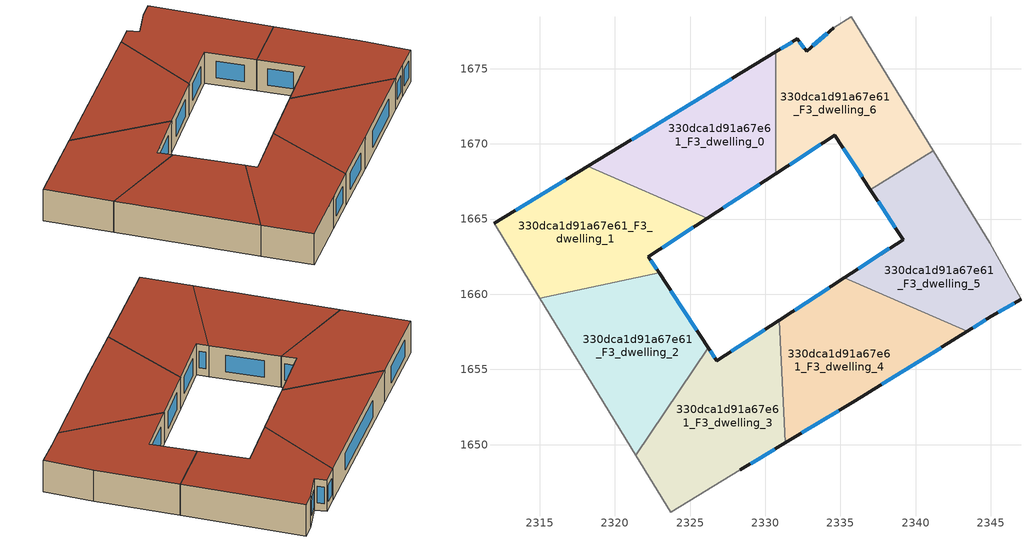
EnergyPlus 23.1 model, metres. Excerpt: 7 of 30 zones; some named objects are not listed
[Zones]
330dca1d91a67e61_F3_dwelling_0
 floor to 330dca1d91a67e61_F2_dwelling_0 (EU_floor_Construction): 2330.7,1676.11 2330.7,1668.02 2326.14,1665.05 2318.18,1668.5 z9
 wall outside (EU_wall_Construction): 2326.14,1665.05 2330.7,1668.02 / 2330.7,1676.11 2318.18,1668.5 z9:12
 wall to 330dca1d91a67e61_F3_dwelling_1 (EU_wall_Construction): 2318.18,1668.5 2326.14,1665.05 z9:12
 wall to 330dca1d91a67e61_F3_dwelling_6 (EU_wall_Construction): 2330.7,1668.02 2330.7,1676.11 z9:12
 window (EU_Window_Construction): 2327.21,1665.74 2329.63,1667.32 / 2327.76,1674.32 2321.12,1670.28 z9.7:11.3
 roof outside (EU_roof_Construction): 2330.7,1668.02 2330.7,1676.11 2318.18,1668.5 2326.14,1665.05 z12
330dca1d91a67e61_F3_dwelling_1
 floor to 330dca1d91a67e61_F2_dwelling_1 (EU_floor_Construction): 2326.14,1665.05 2322.24,1662.5 2322.95,1661.42 2315.02,1659.72 2311.97,1664.71 2318.18,1668.5 z9
 wall outside (EU_wall_Construction): 2322.95,1661.42 2322.24,1662.5 2326.14,1665.05 / 2318.18,1668.5 2311.97,1664.71 z9:12
 wall to 330dca1d91a67e61_F3_dwelling_2 (EU_wall_Construction): 2315.02,1659.72 2322.95,1661.42 z9:12
 wall adiabatic (EU_wall_Construction): 2311.97,1664.71 2315.02,1659.72 z9:12
 window (EU_Window_Construction): 2323.15,1663.1 2325.22,1664.45 / 2322.78,1661.67 2322.4,1662.25 / 2316.72,1667.61 2313.43,1665.6 z9.7:11.3
 roof outside (EU_roof_Construction): 2322.95,1661.42 2322.24,1662.5 2326.14,1665.05 2318.18,1668.5 2311.97,1664.71 2315.02,1659.72 z12
330dca1d91a67e61_F3_dwelling_2
 floor to 330dca1d91a67e61_F2_dwelling_2 (EU_floor_Construction): 2322.95,1661.42 2326.21,1656.43 2321.4,1649.31 2315.02,1659.72 z9
 wall outside (EU_wall_Construction): 2326.21,1656.43 2322.95,1661.42 z9:12
 wall to 330dca1d91a67e61_F3_dwelling_3 (EU_wall_Construction): 2321.4,1649.31 2326.21,1656.43 z9:12
 wall adiabatic (EU_wall_Construction): 2315.02,1659.72 2321.4,1649.31 z9:12
 window (EU_Window_Construction): 2325.45,1657.6 2323.71,1660.25 z9.7:11.3
 roof outside (EU_roof_Construction): 2321.4,1649.31 2326.21,1656.43 2322.95,1661.42 2315.02,1659.72 z12
330dca1d91a67e61_F3_dwelling_3
 floor to 330dca1d91a67e61_F2_dwelling_3 (EU_floor_Construction): 2330.94,1658.28 2331.34,1650.13 2328.33,1648.32 2323.72,1645.51 2321.4,1649.31 2326.21,1656.43 2326.77,1655.58 z9
 wall outside (EU_wall_Construction): 2330.94,1658.28 2326.77,1655.58 2326.21,1656.43 / 2328.33,1648.32 2331.34,1650.13 z9:12
 wall adiabatic (EU_wall_Construction): 2321.4,1649.31 2323.72,1645.51 2328.33,1648.32 z9:12
 wall to 330dca1d91a67e61_F3_dwelling_4 (EU_wall_Construction): 2331.34,1650.13 2330.94,1658.28 z9:12
 window (EU_Window_Construction): 2326.64,1655.78 2326.34,1656.23 / 2329.96,1657.65 2327.75,1656.21 / 2329.04,1648.74 2330.63,1649.71 z9.7:11.3
 roof outside (EU_roof_Construction): 2328.33,1648.32 2331.34,1650.13 2330.94,1658.28 2326.77,1655.58 2326.21,1656.43 2321.4,1649.31 2323.72,1645.51 z12
330dca1d91a67e61_F3_dwelling_4
 floor to 330dca1d91a67e61_F2_dwelling_4 (EU_floor_Construction): 2343.45,1657.54 2335.98,1652.92 2331.34,1650.13 2330.94,1658.28 2335.26,1661.09 z9
 wall outside (EU_wall_Construction): 2335.26,1661.09 2330.94,1658.28 / 2331.34,1650.13 2335.98,1652.92 2343.45,1657.54 z9:12
 wall to 330dca1d91a67e61_F3_dwelling_5 (EU_wall_Construction): 2343.45,1657.54 2335.26,1661.09 z9:12
 window (EU_Window_Construction): 2334.24,1660.43 2331.95,1658.94 / 2337.73,1654.01 2341.69,1656.46 / 2332.43,1650.79 2334.89,1652.27 z9.7:11.3
 roof outside (EU_roof_Construction): 2343.45,1657.54 2335.26,1661.09 2330.94,1658.28 2331.34,1650.13 2335.98,1652.92 z12
330dca1d91a67e61_F3_dwelling_5
 floor to 330dca1d91a67e61_F2_dwelling_5 (EU_floor_Construction): 2341.18,1669.54 2344.94,1663.41 2347,1659.68 2345.04,1658.53 2343.45,1657.54 2335.26,1661.09 2339.17,1663.64 2336.99,1666.95 z9
 wall outside (EU_wall_Construction): 2343.45,1657.54 2345.04,1658.53 2347,1659.68 / 2336.99,1666.95 2339.17,1663.64 2335.26,1661.09 z9:12
 wall to 330dca1d91a67e61_F3_dwelling_6 (EU_wall_Construction): 2341.18,1669.54 2336.99,1666.95 z9:12
 wall adiabatic (EU_wall_Construction): 2347,1659.68 2344.94,1663.41 2341.18,1669.54 z9:12
 window (EU_Window_Construction): 2345.5,1658.8 2346.54,1659.41 / 2343.82,1657.77 2344.66,1658.29 / 2338.25,1663.04 2336.17,1661.69 / 2337.5,1666.18 2338.66,1664.42 z9.7:11.3
 roof outside (EU_roof_Construction): 2347,1659.68 2344.94,1663.41 2341.18,1669.54 2336.99,1666.95 2339.17,1663.64 2335.26,1661.09 2343.45,1657.54 2345.04,1658.53 z12
330dca1d91a67e61_F3_dwelling_6
 floor to 330dca1d91a67e61_F2_dwelling_6 (EU_floor_Construction): 2335.73,1678.45 2341.18,1669.54 2336.99,1666.95 2334.62,1670.57 2330.7,1668.02 2330.7,1676.11 2332.12,1676.97 2332.75,1676.15 2334.55,1677.73 z9
 wall outside (EU_wall_Construction): 2330.7,1668.02 2334.62,1670.57 2336.99,1666.95 / 2334.55,1677.73 2332.75,1676.15 2332.12,1676.97 2330.7,1676.11 z9:12
 wall adiabatic (EU_wall_Construction): 2341.18,1669.54 2335.73,1678.45 2334.55,1677.73 z9:12
 window (EU_Window_Construction): 2335.18,1669.72 2336.43,1667.8 / 2331.62,1668.62 2333.7,1669.97 / 2331.79,1676.77 2331.03,1676.31 / 2332.6,1676.35 2332.27,1676.78 / 2334.12,1677.36 2333.17,1676.52 z9.7:11.3
 roof outside (EU_roof_Construction): 2341.18,1669.54 2335.73,1678.45 2334.55,1677.73 2332.75,1676.15 2332.12,1676.97 2330.7,1676.11 2330.7,1668.02 2334.62,1670.57 2336.99,1666.95 z12
[Building]
EU S2 Campaign: North Axis=0; Terrain=City; Solar Distribution=FullExterior
[Site:Location]
Budapest.Ferenc.Liszt.Intl.AP: Latitude=47.437; Longitude=19.256; Time Zone=1; Elevation=185
[SizingPeriod:WeatherFileDays]
AnnualSizingPeriod: Begin Month=1; Begin Day of Month=1; End Month=12; End Day of Month=31; Day of Week for Start Day=Monday; Use Weather File Daylight Saving Period=No; Use Weather File Rain and Snow Indicators=No
[MATERIAL]
EU_InternalMass_Material: Roughness=MediumRough; Thickness=0.1; Conductivity=1; Density=1800; Specific Heat=900; Thermal Absorptance=0.9; Solar Absorptance=0.7; Visible Absorptance=0.7
[MATERIAL:NOMASS] Roughness=MediumRough; Thermal Absorptance=0.9; Solar Absorptance=0.7; Visible Absorptance=0.7
Name | Thermal Resistance
EU_wall_NoMass | 0.832559
EU_roof_NoMass | 1.39638
EU_floor_NoMass | 0.872794
[WINDOWMATERIAL:SIMPLEGLAZINGSYSTEM]
EU_Window_SimpleGlazing: UFactor=2.79869; Solar Heat Gain Coefficient=0.75; Visible Transmittance=0.75
[CONSTRUCTION]
EU_wall_Construction: EU_wall_NoMass
EU_roof_Construction: EU_roof_NoMass
EU_floor_Construction: EU_floor_NoMass
EU_Window_Construction: EU_Window_SimpleGlazing
EU_InternalMass_Construction: EU_InternalMass_Material
[ZONE] Type=1; Multiplier=1; Ceiling Height=autocalculate; Floor Area=autocalculate; Part of Total Floor Area=Yes
Name | Volume
330dca1d91a67e61_F3_dwelling_0 | 210.925
330dca1d91a67e61_F3_dwelling_1 | 210.901
330dca1d91a67e61_F3_dwelling_2 | 210.907
330dca1d91a67e61_F3_dwelling_3 | 210.926
330dca1d91a67e61_F3_dwelling_4 | 210.923
330dca1d91a67e61_F3_dwelling_5 | 210.915
330dca1d91a67e61_F3_dwelling_6 | 210.917
[INTERNALMASS] Construction=EU_InternalMass_Construction
Name | Zone or ZoneList | Surface Area
330dca1d91a67e61_F3_dwelling_0_EU_InternalMass | 330dca1d91a67e61_F3_dwelling_0 | 70.3081
330dca1d91a67e61_F3_dwelling_1_EU_InternalMass | 330dca1d91a67e61_F3_dwelling_1 | 70.3003
330dca1d91a67e61_F3_dwelling_2_EU_InternalMass | 330dca1d91a67e61_F3_dwelling_2 | 70.302
330dca1d91a67e61_F3_dwelling_3_EU_InternalMass | 330dca1d91a67e61_F3_dwelling_3 | 70.3085
330dca1d91a67e61_F3_dwelling_4_EU_InternalMass | 330dca1d91a67e61_F3_dwelling_4 | 70.3077
330dca1d91a67e61_F3_dwelling_5_EU_InternalMass | 330dca1d91a67e61_F3_dwelling_5 | 70.3048
330dca1d91a67e61_F3_dwelling_6_EU_InternalMass | 330dca1d91a67e61_F3_dwelling_6 | 70.306
[OTHEREQUIPMENT] Fuel Type=Electricity; Design Level Calculation Method=Watts/Area; Power per Zone Floor Area=1; Fraction Latent=0; Fraction Radiant=0; Fraction Lost=0; Carbon Dioxide Generation Rate=0; EndUse Subcategory=EU_Step8_InternalGains
Name | Zone or ZoneList or Space or SpaceList | Schedule
EU_Step8_InternalGain_330dca1d91a67e61_F3_dwelling_0_f000 | 330dca1d91a67e61_F3_dwelling_0 | EU_Step8_GainSchedule_330dca1d91a67e61_F3_dwelling_0_f000
EU_Step8_InternalGain_330dca1d91a67e61_F3_dwelling_1_f000 | 330dca1d91a67e61_F3_dwelling_1 | EU_Step8_GainSchedule_330dca1d91a67e61_F3_dwelling_1_f000
EU_Step8_InternalGain_330dca1d91a67e61_F3_dwelling_2_f000 | 330dca1d91a67e61_F3_dwelling_2 | EU_Step8_GainSchedule_330dca1d91a67e61_F3_dwelling_2_f000
EU_Step8_InternalGain_330dca1d91a67e61_F3_dwelling_3_f000 | 330dca1d91a67e61_F3_dwelling_3 | EU_Step8_GainSchedule_330dca1d91a67e61_F3_dwelling_3_f000
EU_Step8_InternalGain_330dca1d91a67e61_F3_dwelling_4_f000 | 330dca1d91a67e61_F3_dwelling_4 | EU_Step8_GainSchedule_330dca1d91a67e61_F3_dwelling_4_f000
EU_Step8_InternalGain_330dca1d91a67e61_F3_dwelling_5_f000 | 330dca1d91a67e61_F3_dwelling_5 | EU_Step8_GainSchedule_330dca1d91a67e61_F3_dwelling_5_f000
EU_Step8_InternalGain_330dca1d91a67e61_F3_dwelling_6_f000 | 330dca1d91a67e61_F3_dwelling_6 | EU_Step8_GainSchedule_330dca1d91a67e61_F3_dwelling_6_f000
[ZONEVENTILATION:DESIGNFLOWRATE] Schedule=EU_AlwaysOn; Design Flow Rate Calculation Method=AirChanges/Hour; Air Changes per Hour=0.475469; Ventilation Type=Natural; Fan Pressure Rise=0; Fan Total Efficiency=1; Constant Term Coefficient=1; Temperature Term Coefficient=0; Velocity Term Coefficient=0; Velocity Squared Term Coefficient=0; Minimum Indoor Temperature=-100; Maximum Indoor Temperature=100; Delta Temperature=-100; Minimum Outdoor Temperature=-100; Maximum Outdoor Temperature=100; Maximum Wind Speed=40
Name | Zone or ZoneList or Space or SpaceList
EU_ConstantAir_330dca1d91a67e61_F3_dwelling_0 | 330dca1d91a67e61_F3_dwelling_0
EU_ConstantAir_330dca1d91a67e61_F3_dwelling_1 | 330dca1d91a67e61_F3_dwelling_1
EU_ConstantAir_330dca1d91a67e61_F3_dwelling_2 | 330dca1d91a67e61_F3_dwelling_2
EU_ConstantAir_330dca1d91a67e61_F3_dwelling_3 | 330dca1d91a67e61_F3_dwelling_3
EU_ConstantAir_330dca1d91a67e61_F3_dwelling_4 | 330dca1d91a67e61_F3_dwelling_4
EU_ConstantAir_330dca1d91a67e61_F3_dwelling_5 | 330dca1d91a67e61_F3_dwelling_5
EU_ConstantAir_330dca1d91a67e61_F3_dwelling_6 | 330dca1d91a67e61_F3_dwelling_6
[HVACTEMPLATE:ZONE:IDEALLOADSAIRSYSTEM] System Availability Schedule=EU_AlwaysOn; Maximum Heating Supply Air Temperature=50; Minimum Cooling Supply Air Temperature=13; Maximum Heating Supply Air Humidity Ratio=0.0156; Minimum Cooling Supply Air Humidity Ratio=0.0077; Heating Limit=NoLimit; Cooling Limit=NoLimit; Heating Availability Schedule=EU_AlwaysOn; Cooling Availability Schedule=EU_CoolingOff; Dehumidification Control Type=ConstantSensibleHeatRatio; Cooling Sensible Heat Ratio=0.7; Dehumidification Setpoint=60; Humidification Control Type=None; Humidification Setpoint=30; Outdoor Air Method=None; Outdoor Air Flow Rate per Person=0.00944; Outdoor Air Flow Rate per Zone Floor Area=0; Outdoor Air Flow Rate per Zone=0; Demand Controlled Ventilation Type=None; Outdoor Air Economizer Type=NoEconomizer; Heat Recovery Type=None; Sensible Heat Recovery Effectiveness=0.7; Latent Heat Recovery Effectiveness=0.65
Name | Template Thermostat
330dca1d91a67e61_F3_dwelling_0 | EU_HeatOnly_330dca1d91a67e61_F3_dwelling_0
330dca1d91a67e61_F3_dwelling_1 | EU_HeatOnly_330dca1d91a67e61_F3_dwelling_1
330dca1d91a67e61_F3_dwelling_2 | EU_HeatOnly_330dca1d91a67e61_F3_dwelling_2
330dca1d91a67e61_F3_dwelling_3 | EU_HeatOnly_330dca1d91a67e61_F3_dwelling_3
330dca1d91a67e61_F3_dwelling_4 | EU_HeatOnly_330dca1d91a67e61_F3_dwelling_4
330dca1d91a67e61_F3_dwelling_5 | EU_HeatOnly_330dca1d91a67e61_F3_dwelling_5
330dca1d91a67e61_F3_dwelling_6 | EU_HeatOnly_330dca1d91a67e61_F3_dwelling_6
[SIZING:ZONE] Zone Cooling Design Supply Air Temperature Input Method=SupplyAirTemperature; Zone Cooling Design Supply Air Temperature=13; Zone Heating Design Supply Air Temperature Input Method=SupplyAirTemperature; Zone Heating Design Supply Air Temperature=50; Zone Cooling Design Supply Air Humidity Ratio=0.008; Zone Heating Design Supply Air Humidity Ratio=0.008; Cooling Design Air Flow Method=DesignDay; Cooling Design Air Flow Rate=0; Cooling Minimum Air Flow per Zone Floor Area=0.000762; Cooling Minimum Air Flow=0; Cooling Minimum Air Flow Fraction=0.2; Heating Design Air Flow Method=DesignDay; Heating Design Air Flow Rate=0; Heating Maximum Air Flow per Zone Floor Area=0.002032; Heating Maximum Air Flow=0.141576; Heating Maximum Air Flow Fraction=0.3; Account for Dedicated Outdoor Air System=No; Dedicated Outdoor Air System Control Strategy=NeutralSupplyAir; Dedicated Outdoor Air Low Setpoint Temperature for Design=autosize; Dedicated Outdoor Air High Setpoint Temperature for Design=autosize; Zone Load Sizing Method=Sensible Load Only No Latent Load; Zone Latent Cooling Design Supply Air Humidity Ratio Input Method=HumidityRatioDifference; Zone Cooling Design Supply Air Humidity Ratio Difference=0.005; Zone Latent Heating Design Supply Air Humidity Ratio Input Method=HumidityRatioDifference; Zone Humidification Design Supply Air Humidity Ratio Difference=0.005
330dca1d91a67e61_F3_dwelling_0; 330dca1d91a67e61_F3_dwelling_1; 330dca1d91a67e61_F3_dwelling_2; 330dca1d91a67e61_F3_dwelling_3; 330dca1d91a67e61_F3_dwelling_4; 330dca1d91a67e61_F3_dwelling_5; 330dca1d91a67e61_F3_dwelling_6
[SCHEDULE:CONSTANT]
Name | Hourly Value
EU_AlwaysOn | 1
EU_CoolingOff | 0
[SCHEDULE:FILE] Column Number=1; Rows to Skip at Top=0; Number of Hours of Data=8760; Column Separator=Comma; Interpolate to Timestep=No; Minutes per Item=60; Adjust Schedule for Daylight Savings=Yes
Name | File
EU_Step8_GainSchedule_330dca1d91a67e61_F3_dwelling_0_f000 | ../../schedules/330dca1d91a67e61/330dca1d91a67e61_F3_dwelling_0_f000_gain.csv
EU_Step8_GainSchedule_330dca1d91a67e61_F3_dwelling_1_f000 | ../../schedules/330dca1d91a67e61/330dca1d91a67e61_F3_dwelling_1_f000_gain.csv
EU_Step8_GainSchedule_330dca1d91a67e61_F3_dwelling_2_f000 | ../../schedules/330dca1d91a67e61/330dca1d91a67e61_F3_dwelling_2_f000_gain.csv
EU_Step8_GainSchedule_330dca1d91a67e61_F3_dwelling_3_f000 | ../../schedules/330dca1d91a67e61/330dca1d91a67e61_F3_dwelling_3_f000_gain.csv
EU_Step8_GainSchedule_330dca1d91a67e61_F3_dwelling_4_f000 | ../../schedules/330dca1d91a67e61/330dca1d91a67e61_F3_dwelling_4_f000_gain.csv
EU_Step8_GainSchedule_330dca1d91a67e61_F3_dwelling_5_f000 | ../../schedules/330dca1d91a67e61/330dca1d91a67e61_F3_dwelling_5_f000_gain.csv
EU_Step8_GainSchedule_330dca1d91a67e61_F3_dwelling_6_f000 | ../../schedules/330dca1d91a67e61/330dca1d91a67e61_F3_dwelling_6_f000_gain.csv
